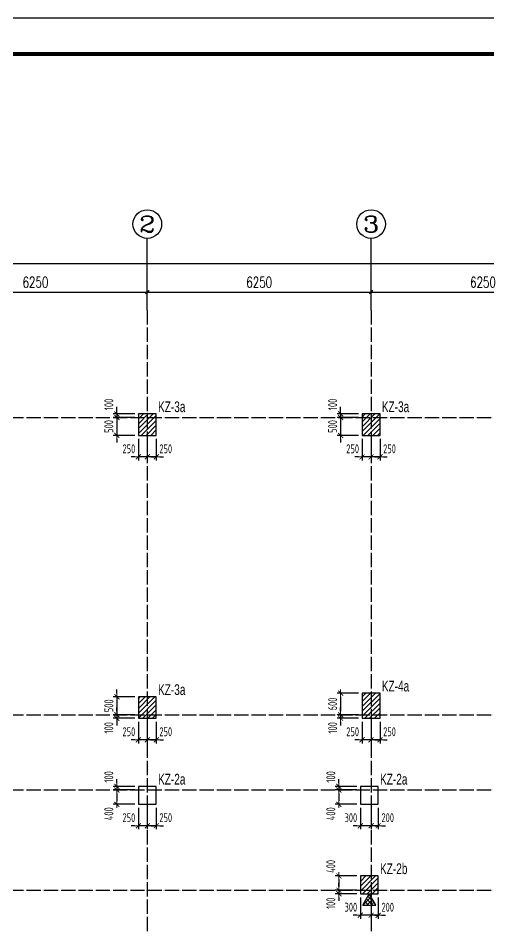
# Model space of a CAD drawing. Extents: x -441005 to 725361, y -182459 to 319313.
# Drawn here: x -27156 to -14012, y -117350 to -91950 of the extents above; entities that cross this region are included whole.
import ezdxf
from ezdxf.enums import TextEntityAlignment as Align

# ---------------------------------------------------------------- set-up
doc = ezdxf.new("R2010")
doc.units = 0
doc.header["$LTSCALE"] = 100
doc.linetypes.add('DOTE', pattern=[2.42, 2, -0.2, 0.02, -0.2])
doc.layers.get('0').update_dxf_attribs({"linetype": 'CONTINUOUS'})
doc.layers.get('Defpoints').update_dxf_attribs({"linetype": 'CONTINUOUS'})
for name, color, linetype in [('AXIS', 3, 'CONTINUOUS'), ('AXIS_TEXT', 7, 'CONTINUOUS'), ('COLU', 7, 'CONTINUOUS'), ('DOTE', 8, 'DOTE'), ('S审图修改', 2, 'CONTINUOUS'), ('S说明&图名', 4, 'CONTINUOUS'), ('TT_KZ', 6, 'CONTINUOUS'), ('图框', 7, 'CONTINUOUS')]:
    doc.layers.add(name, color=color, linetype=linetype)
doc.layers.add('COLU-平法定位', color=3, linetype='ByLayer', lineweight=18)
doc.layers.add('T填充图层(非模板)', color=251, linetype='CONTINUOUS', lineweight=0)
doc.styles.add('_TCH_AXIS', font='COMPLEX', dxfattribs={"bigfont": 'GBCBIG'})
doc.styles.add('_TCH_DIM_T3', font='simplex_.ttf', dxfattribs={"width": 0.705882, "bigfont": 'GBCBIG'})
doc.styles.add('BW_Dim', font='Bweng.shx', dxfattribs={"width": 0.7, "bigfont": 'hztxt.shx'})
doc.styles.add('COMPLEX', font='COMPLEX')
doc.styles.add('TCCAD_Dimension', font='Tssdeng.shx', dxfattribs={"width": 0.7, "bigfont": 'hztxt.shx'})
doc.dimstyles.new('_TCH_ARCH&&100', dxfattribs={"dimtxt": 297.5, "dimasz": 100, "dimexe": 250, "dimexo": 300, "dimgap": 126.25, "dimtad": 1, "dimdec": 0, "dimzin": 0, "dimdsep": 46, "dimtxsty": '_TCH_DIM_T3', "dimblk": 'ARCHTICK', "dimcen": 0.09, "dimclrt": 7, "dimazin": 2, "dimtfac": 1, "dimtdec": 0, "dimtix": 1, "dimtmove": 2, "dimatfit": 3, "dimfxl": 0, "dimtolj": 1, "dimtzin": 0, "dimarcsym": 0})
doc.dimstyles.new('TCCAD_100_100', dxfattribs={"dimtxt": 250, "dimasz": 100, "dimexe": 100, "dimexo": 100, "dimgap": 100, "dimtad": 1, "dimdec": 0, "dimzin": 0, "dimdsep": 46, "dimtxsty": 'TCCAD_Dimension', "dimblk": '_TCDBK100_100', "dimcen": 0, "dimclrt": 7, "dimadec": 0, "dimazin": 0, "dimtfac": 1, "dimtdec": 0, "dimtix": 1, "dimtmove": 2, "dimatfit": 3, "dimfxl": 0, "dimtolj": 1, "dimtzin": 0, "dimarcsym": 0})

# ---------------------------------------------------------------- blocks, each defined once
blk = doc.blocks.new('_TCDBK100_100')
blk.add_line((-1, 0), (1, 0))
at = {"const_width": 0.25}
blk.add_lwpolyline([(-0.7, -0.7), (0.7, 0.7)], dxfattribs=at)
blk = doc.blocks.new('*D580')
at = {"layer": 'COLU-平法定位', "color": 0, "linetype": 'Continuous', "lineweight": -2}
for p, q in [((-18150, -102900), (-18150, -102800)), ((-17650, -103000), (-18250, -103000)), ((-17650, -103100), (-18250, -103100)), ((-18150, -103000), (-18150, -103100)), ((-18150, -103200), (-18150, -103300))]:
    blk.add_line(p, q, dxfattribs=at)
at = {"layer": 'Defpoints', "color": 0, "linetype": 'Continuous'}
for p in [(-18150, -103100), (-17550, -103000), (-17550, -103100)]:
    blk.add_point(p, dxfattribs=at)
at = {"layer": 'COLU-平法定位', "color": 0, "linetype": 'Continuous', "lineweight": -2, "xscale": 100, "yscale": 100, "zscale": 100}
for p, rotation in [((-18150, -103000), 270), ((-18150, -103100), 90)]:
    blk.add_blockref('_TCDBK100_100', p, dxfattribs=dict(at, rotation=rotation))
at = {"layer": 'COLU-平法定位', "color": 7, "linetype": 'Continuous', "insert": (-18375, -102735), "char_height": 250, "attachment_point": 5, "rotation": 90, "style": 'TCCAD_Dimension'}
blk.add_mtext('\\A1;100', dxfattribs=at)
blk = doc.blocks.new('*D581')
at = {"layer": 'COLU-平法定位', "color": 0, "linetype": 'Continuous', "lineweight": -2}
for p, q in [((-17650, -103100), (-18250, -103100)), ((-18150, -103000), (-18150, -102900)), ((-18150, -103100), (-18150, -103600)), ((-17650, -103600), (-18250, -103600)), ((-18150, -103700), (-18150, -103800))]:
    blk.add_line(p, q, dxfattribs=at)
at = {"layer": 'Defpoints', "color": 0, "linetype": 'Continuous'}
for p in [(-17550, -103100), (-18150, -103600), (-17550, -103600)]:
    blk.add_point(p, dxfattribs=at)
at = {"layer": 'COLU-平法定位', "color": 0, "linetype": 'Continuous', "lineweight": -2, "xscale": 100, "yscale": 100, "zscale": 100}
for p, rotation in [((-18150, -103100), 270), ((-18150, -103600), 90)]:
    blk.add_blockref('_TCDBK100_100', p, dxfattribs=dict(at, rotation=rotation))
at = {"layer": 'COLU-平法定位', "color": 7, "linetype": 'Continuous', "insert": (-18375, -103350), "char_height": 250, "attachment_point": 5, "rotation": 90, "style": 'TCCAD_Dimension'}
blk.add_mtext('\\A1;500', dxfattribs=at)
blk = doc.blocks.new('*D582')
at = {"layer": 'COLU-平法定位', "color": 0, "linetype": 'Continuous', "lineweight": -2}
for p, q in [((-17300, -103700), (-17300, -104300)), ((-17050, -103700), (-17050, -104300)), ((-17400, -104200), (-17500, -104200)), ((-17050, -104200), (-17300, -104200)), ((-16950, -104200), (-16850, -104200))]:
    blk.add_line(p, q, dxfattribs=at)
at = {"layer": 'Defpoints', "color": 0, "linetype": 'Continuous'}
for p in [(-17300, -103600), (-17050, -103600), (-17300, -104200)]:
    blk.add_point(p, dxfattribs=at)
at = {"layer": 'COLU-平法定位', "color": 0, "linetype": 'Continuous', "lineweight": -2, "xscale": 100, "yscale": 100, "zscale": 100}
for p, rotation in [((-17300, -104200), 2.350211087439454e-08), ((-17050, -104200), 180.0000000235021)]:
    blk.add_blockref('_TCDBK100_100', p, dxfattribs=dict(at, rotation=rotation))
at = {"layer": 'COLU-平法定位', "color": 7, "linetype": 'Continuous', "insert": (-16785, -103975), "char_height": 250, "attachment_point": 5, "rotation": 0, "style": 'TCCAD_Dimension'}
blk.add_mtext('\\A1;250', dxfattribs=at)
blk = doc.blocks.new('*D583')
at = {"layer": 'COLU-平法定位', "color": 0, "linetype": 'Continuous', "lineweight": -2}
for p, q in [((-17550, -103700), (-17550, -104300)), ((-17300, -103700), (-17300, -104300)), ((-17650, -104200), (-17750, -104200)), ((-17300, -104200), (-17550, -104200)), ((-17200, -104200), (-17100, -104200))]:
    blk.add_line(p, q, dxfattribs=at)
at = {"layer": 'Defpoints', "color": 0, "linetype": 'Continuous'}
for p in [(-17550, -103600), (-17300, -103600), (-17550, -104200)]:
    blk.add_point(p, dxfattribs=at)
at = {"layer": 'COLU-平法定位', "color": 0, "linetype": 'Continuous', "lineweight": -2, "xscale": 100, "yscale": 100, "zscale": 100}
for p, rotation in [((-17550, -104200), 2.350211087439454e-08), ((-17300, -104200), 180.0000000235021)]:
    blk.add_blockref('_TCDBK100_100', p, dxfattribs=dict(at, rotation=rotation))
at = {"layer": 'COLU-平法定位', "color": 7, "linetype": 'Continuous', "insert": (-17815, -103975), "char_height": 250, "attachment_point": 5, "rotation": 0, "style": 'TCCAD_Dimension'}
blk.add_mtext('\\A1;250', dxfattribs=at)
blk = doc.blocks.new('*D584')
at = {"layer": 'COLU-平法定位', "color": 0, "linetype": 'Continuous', "lineweight": -2}
for p, q in [((-17650, -110800), (-18250, -110800)), ((-18150, -110900), (-18150, -111300)), ((-17650, -111400), (-18250, -111400))]:
    blk.add_line(p, q, dxfattribs=at)
at = {"layer": 'Defpoints', "color": 0, "linetype": 'Continuous'}
for p in [(-17550, -110800), (-18150, -111400), (-17550, -111400)]:
    blk.add_point(p, dxfattribs=at)
at = {"layer": 'COLU-平法定位', "color": 0, "linetype": 'Continuous', "lineweight": -2, "xscale": 100, "yscale": 100, "zscale": 100}
for p, rotation in [((-18150, -110800), 90), ((-18150, -111400), 270)]:
    blk.add_blockref('_TCDBK100_100', p, dxfattribs=dict(at, rotation=rotation))
at = {"layer": 'COLU-平法定位', "color": 7, "linetype": 'Continuous', "insert": (-18375, -111100), "char_height": 250, "attachment_point": 5, "rotation": 90, "style": 'TCCAD_Dimension'}
blk.add_mtext('\\A1;600', dxfattribs=at)
blk = doc.blocks.new('*D585')
at = {"layer": 'COLU-平法定位', "color": 0, "linetype": 'Continuous', "lineweight": -2}
for p, q in [((-18150, -111300), (-18150, -111200)), ((-17650, -111400), (-18250, -111400)), ((-17650, -111500), (-18250, -111500)), ((-18150, -111400), (-18150, -111500)), ((-18150, -111600), (-18150, -111700))]:
    blk.add_line(p, q, dxfattribs=at)
at = {"layer": 'Defpoints', "color": 0, "linetype": 'Continuous'}
for p in [(-18150, -111500), (-17550, -111400), (-17550, -111500)]:
    blk.add_point(p, dxfattribs=at)
at = {"layer": 'COLU-平法定位', "color": 0, "linetype": 'Continuous', "lineweight": -2, "xscale": 100, "yscale": 100, "zscale": 100}
for p, rotation in [((-18150, -111400), 270), ((-18150, -111500), 90)]:
    blk.add_blockref('_TCDBK100_100', p, dxfattribs=dict(at, rotation=rotation))
at = {"layer": 'COLU-平法定位', "color": 7, "linetype": 'Continuous', "insert": (-18375, -111765), "char_height": 250, "attachment_point": 5, "rotation": 90, "style": 'TCCAD_Dimension'}
blk.add_mtext('\\A1;100', dxfattribs=at)
blk = doc.blocks.new('*D586')
at = {"layer": 'COLU-平法定位', "color": 0, "linetype": 'Continuous', "lineweight": -2}
for p, q in [((-17300, -111600), (-17300, -112200)), ((-17050, -111600), (-17050, -112200)), ((-17400, -112100), (-17500, -112100)), ((-17050, -112100), (-17300, -112100)), ((-16950, -112100), (-16850, -112100))]:
    blk.add_line(p, q, dxfattribs=at)
at = {"layer": 'Defpoints', "color": 0, "linetype": 'Continuous'}
for p in [(-17300, -111500), (-17050, -111500), (-17300, -112100)]:
    blk.add_point(p, dxfattribs=at)
at = {"layer": 'COLU-平法定位', "color": 0, "linetype": 'Continuous', "lineweight": -2, "xscale": 100, "yscale": 100, "zscale": 100}
for p, rotation in [((-17300, -112100), 2.350211087439454e-08), ((-17050, -112100), 180.0000000235021)]:
    blk.add_blockref('_TCDBK100_100', p, dxfattribs=dict(at, rotation=rotation))
at = {"layer": 'COLU-平法定位', "color": 7, "linetype": 'Continuous', "insert": (-16785, -111875), "char_height": 250, "attachment_point": 5, "rotation": 0, "style": 'TCCAD_Dimension'}
blk.add_mtext('\\A1;250', dxfattribs=at)
blk = doc.blocks.new('*D587')
at = {"layer": 'COLU-平法定位', "color": 0, "linetype": 'Continuous', "lineweight": -2}
for p, q in [((-17550, -111600), (-17550, -112200)), ((-17300, -111600), (-17300, -112200)), ((-17650, -112100), (-17750, -112100)), ((-17300, -112100), (-17550, -112100)), ((-17200, -112100), (-17100, -112100))]:
    blk.add_line(p, q, dxfattribs=at)
at = {"layer": 'Defpoints', "color": 0, "linetype": 'Continuous'}
for p in [(-17550, -111500), (-17300, -111500), (-17550, -112100)]:
    blk.add_point(p, dxfattribs=at)
at = {"layer": 'COLU-平法定位', "color": 0, "linetype": 'Continuous', "lineweight": -2, "xscale": 100, "yscale": 100, "zscale": 100}
for p, rotation in [((-17550, -112100), 2.350211087439454e-08), ((-17300, -112100), 180.0000000235021)]:
    blk.add_blockref('_TCDBK100_100', p, dxfattribs=dict(at, rotation=rotation))
at = {"layer": 'COLU-平法定位', "color": 7, "linetype": 'Continuous', "insert": (-17815, -111875), "char_height": 250, "attachment_point": 5, "rotation": 0, "style": 'TCCAD_Dimension'}
blk.add_mtext('\\A1;250', dxfattribs=at)
blk = doc.blocks.new('*D588')
at = {"layer": 'COLU-平法定位', "color": 0, "linetype": 'Continuous', "lineweight": -2}
for p, q in [((-18200, -113300), (-18200, -113200)), ((-17700, -113400), (-18300, -113400)), ((-17700, -113500), (-18300, -113500)), ((-18200, -113400), (-18200, -113500)), ((-18200, -113600), (-18200, -113700))]:
    blk.add_line(p, q, dxfattribs=at)
at = {"layer": 'Defpoints', "color": 0, "linetype": 'Continuous'}
for p in [(-18200, -113500), (-17600, -113400), (-17600, -113500)]:
    blk.add_point(p, dxfattribs=at)
at = {"layer": 'COLU-平法定位', "color": 0, "linetype": 'Continuous', "lineweight": -2, "xscale": 100, "yscale": 100, "zscale": 100}
for p, rotation in [((-18200, -113400), 270), ((-18200, -113500), 90)]:
    blk.add_blockref('_TCDBK100_100', p, dxfattribs=dict(at, rotation=rotation))
at = {"layer": 'COLU-平法定位', "color": 7, "linetype": 'Continuous', "insert": (-18425, -113135), "char_height": 250, "attachment_point": 5, "rotation": 90, "style": 'TCCAD_Dimension'}
blk.add_mtext('\\A1;100', dxfattribs=at)
blk = doc.blocks.new('*D589')
at = {"layer": 'COLU-平法定位', "color": 0, "linetype": 'Continuous', "lineweight": -2}
for p, q in [((-17700, -113500), (-18300, -113500)), ((-18200, -113600), (-18200, -113800)), ((-17700, -113900), (-18300, -113900))]:
    blk.add_line(p, q, dxfattribs=at)
at = {"layer": 'Defpoints', "color": 0, "linetype": 'Continuous'}
for p in [(-17600, -113500), (-18200, -113900), (-17600, -113900)]:
    blk.add_point(p, dxfattribs=at)
at = {"layer": 'COLU-平法定位', "color": 0, "linetype": 'Continuous', "lineweight": -2, "xscale": 100, "yscale": 100, "zscale": 100}
for p, rotation in [((-18200, -113500), 90), ((-18200, -113900), 270)]:
    blk.add_blockref('_TCDBK100_100', p, dxfattribs=dict(at, rotation=rotation))
at = {"layer": 'COLU-平法定位', "color": 7, "linetype": 'Continuous', "insert": (-18425, -114165), "char_height": 250, "attachment_point": 5, "rotation": 90, "style": 'TCCAD_Dimension'}
blk.add_mtext('\\A1;400', dxfattribs=at)
blk = doc.blocks.new('*D590')
at = {"layer": 'COLU-平法定位', "color": 0, "linetype": 'Continuous', "lineweight": -2}
for p, q in [((-17300, -114000), (-17300, -114600)), ((-17100, -114000), (-17100, -114600)), ((-17400, -114500), (-17500, -114500)), ((-17100, -114500), (-17300, -114500)), ((-17000, -114500), (-16900, -114500))]:
    blk.add_line(p, q, dxfattribs=at)
at = {"layer": 'Defpoints', "color": 0, "linetype": 'Continuous'}
for p in [(-17300, -113900), (-17100, -113900), (-17300, -114500)]:
    blk.add_point(p, dxfattribs=at)
at = {"layer": 'COLU-平法定位', "color": 0, "linetype": 'Continuous', "lineweight": -2, "xscale": 100, "yscale": 100, "zscale": 100}
for p, rotation in [((-17300, -114500), 2.350414642939068e-08), ((-17100, -114500), 180.0000000235041)]:
    blk.add_blockref('_TCDBK100_100', p, dxfattribs=dict(at, rotation=rotation))
at = {"layer": 'COLU-平法定位', "color": 7, "linetype": 'Continuous', "insert": (-16835, -114275), "char_height": 250, "attachment_point": 5, "rotation": 0, "style": 'TCCAD_Dimension'}
blk.add_mtext('\\A1;200', dxfattribs=at)
blk = doc.blocks.new('*D591')
at = {"layer": 'COLU-平法定位', "color": 0, "linetype": 'Continuous', "lineweight": -2}
for p, q in [((-17600, -114000), (-17600, -114600)), ((-17300, -114000), (-17300, -114600)), ((-17700, -114500), (-17800, -114500)), ((-17300, -114500), (-17600, -114500)), ((-17200, -114500), (-17100, -114500))]:
    blk.add_line(p, q, dxfattribs=at)
at = {"layer": 'Defpoints', "color": 0, "linetype": 'Continuous'}
for p in [(-17600, -113900), (-17300, -113900), (-17600, -114500)]:
    blk.add_point(p, dxfattribs=at)
at = {"layer": 'COLU-平法定位', "color": 0, "linetype": 'Continuous', "lineweight": -2, "xscale": 100, "yscale": 100, "zscale": 100}
for p, rotation in [((-17600, -114500), 2.350414642939068e-08), ((-17300, -114500), 180.0000000235041)]:
    blk.add_blockref('_TCDBK100_100', p, dxfattribs=dict(at, rotation=rotation))
at = {"layer": 'COLU-平法定位', "color": 7, "linetype": 'Continuous', "insert": (-17865, -114275), "char_height": 250, "attachment_point": 5, "rotation": 0, "style": 'TCCAD_Dimension'}
blk.add_mtext('\\A1;300', dxfattribs=at)
blk = doc.blocks.new('*D592')
at = {"layer": 'COLU-平法定位', "color": 0, "linetype": 'Continuous', "lineweight": -2}
for p, q in [((-17700, -115900), (-18300, -115900)), ((-18200, -116000), (-18200, -116200)), ((-17700, -116300), (-18300, -116300))]:
    blk.add_line(p, q, dxfattribs=at)
at = {"layer": 'Defpoints', "color": 0, "linetype": 'Continuous'}
for p in [(-17600, -115900), (-18200, -116300), (-17600, -116300)]:
    blk.add_point(p, dxfattribs=at)
at = {"layer": 'COLU-平法定位', "color": 0, "linetype": 'Continuous', "lineweight": -2, "xscale": 100, "yscale": 100, "zscale": 100}
for p, rotation in [((-18200, -115900), 90), ((-18200, -116300), 270)]:
    blk.add_blockref('_TCDBK100_100', p, dxfattribs=dict(at, rotation=rotation))
at = {"layer": 'COLU-平法定位', "color": 7, "linetype": 'Continuous', "insert": (-18425, -115635), "char_height": 250, "attachment_point": 5, "rotation": 90, "style": 'TCCAD_Dimension'}
blk.add_mtext('\\A1;400', dxfattribs=at)
blk = doc.blocks.new('*D593')
at = {"layer": 'COLU-平法定位', "color": 0, "linetype": 'Continuous', "lineweight": -2}
for p, q in [((-17700, -116300), (-18300, -116300)), ((-18200, -116200), (-18200, -116100)), ((-18200, -116300), (-18200, -116400)), ((-17700, -116400), (-18300, -116400)), ((-18200, -116500), (-18200, -116600))]:
    blk.add_line(p, q, dxfattribs=at)
at = {"layer": 'Defpoints', "color": 0, "linetype": 'Continuous'}
for p in [(-17600, -116300), (-18200, -116400), (-17600, -116400)]:
    blk.add_point(p, dxfattribs=at)
at = {"layer": 'COLU-平法定位', "color": 0, "linetype": 'Continuous', "lineweight": -2, "xscale": 100, "yscale": 100, "zscale": 100}
for p, rotation in [((-18200, -116300), 270), ((-18200, -116400), 90)]:
    blk.add_blockref('_TCDBK100_100', p, dxfattribs=dict(at, rotation=rotation))
at = {"layer": 'COLU-平法定位', "color": 7, "linetype": 'Continuous', "insert": (-18425, -116665), "char_height": 250, "attachment_point": 5, "rotation": 90, "style": 'TCCAD_Dimension'}
blk.add_mtext('\\A1;100', dxfattribs=at)
blk = doc.blocks.new('*D594')
at = {"layer": 'COLU-平法定位', "color": 0, "linetype": 'Continuous', "lineweight": -2}
for p, q in [((-17300, -116500), (-17300, -117100)), ((-17100, -116500), (-17100, -117100)), ((-17400, -117000), (-17500, -117000)), ((-17100, -117000), (-17300, -117000)), ((-17000, -117000), (-16900, -117000))]:
    blk.add_line(p, q, dxfattribs=at)
at = {"layer": 'Defpoints', "color": 0, "linetype": 'Continuous'}
for p in [(-17300, -116400), (-17100, -116400), (-17300, -117000)]:
    blk.add_point(p, dxfattribs=at)
at = {"layer": 'COLU-平法定位', "color": 0, "linetype": 'Continuous', "lineweight": -2, "xscale": 100, "yscale": 100, "zscale": 100}
for p, rotation in [((-17300, -117000), 2.350414642939068e-08), ((-17100, -117000), 180.0000000235041)]:
    blk.add_blockref('_TCDBK100_100', p, dxfattribs=dict(at, rotation=rotation))
at = {"layer": 'COLU-平法定位', "color": 7, "linetype": 'Continuous', "insert": (-16835, -116775), "char_height": 250, "attachment_point": 5, "rotation": 0, "style": 'TCCAD_Dimension'}
blk.add_mtext('\\A1;200', dxfattribs=at)
blk = doc.blocks.new('*D595')
at = {"layer": 'COLU-平法定位', "color": 0, "linetype": 'Continuous', "lineweight": -2}
for p, q in [((-17600, -116500), (-17600, -117100)), ((-17300, -116500), (-17300, -117100)), ((-17700, -117000), (-17800, -117000)), ((-17300, -117000), (-17600, -117000)), ((-17200, -117000), (-17100, -117000))]:
    blk.add_line(p, q, dxfattribs=at)
at = {"layer": 'Defpoints', "color": 0, "linetype": 'Continuous'}
for p in [(-17600, -116400), (-17300, -116400), (-17600, -117000)]:
    blk.add_point(p, dxfattribs=at)
at = {"layer": 'COLU-平法定位', "color": 0, "linetype": 'Continuous', "lineweight": -2, "xscale": 100, "yscale": 100, "zscale": 100}
for p, rotation in [((-17600, -117000), 2.350414642939068e-08), ((-17300, -117000), 180.0000000235041)]:
    blk.add_blockref('_TCDBK100_100', p, dxfattribs=dict(at, rotation=rotation))
at = {"layer": 'COLU-平法定位', "color": 7, "linetype": 'Continuous', "insert": (-17865, -116775), "char_height": 250, "attachment_point": 5, "rotation": 0, "style": 'TCCAD_Dimension'}
blk.add_mtext('\\A1;300', dxfattribs=at)
blk = doc.blocks.new('*D596')
at = {"layer": 'COLU-平法定位', "color": 0, "linetype": 'Continuous', "lineweight": -2}
for p, q in [((-24400, -102900), (-24400, -102800)), ((-23900, -103000), (-24500, -103000)), ((-23900, -103100), (-24500, -103100)), ((-24400, -103000), (-24400, -103100)), ((-24400, -103200), (-24400, -103300))]:
    blk.add_line(p, q, dxfattribs=at)
at = {"layer": 'Defpoints', "color": 0, "linetype": 'Continuous'}
for p in [(-24400, -103100), (-23800, -103000), (-23800, -103100)]:
    blk.add_point(p, dxfattribs=at)
at = {"layer": 'COLU-平法定位', "color": 0, "linetype": 'Continuous', "lineweight": -2, "xscale": 100, "yscale": 100, "zscale": 100}
for p, rotation in [((-24400, -103000), 270), ((-24400, -103100), 90)]:
    blk.add_blockref('_TCDBK100_100', p, dxfattribs=dict(at, rotation=rotation))
at = {"layer": 'COLU-平法定位', "color": 7, "linetype": 'Continuous', "insert": (-24625, -102735), "char_height": 250, "attachment_point": 5, "rotation": 90, "style": 'TCCAD_Dimension'}
blk.add_mtext('\\A1;100', dxfattribs=at)
blk = doc.blocks.new('*D597')
at = {"layer": 'COLU-平法定位', "color": 0, "linetype": 'Continuous', "lineweight": -2}
for p, q in [((-23900, -103100), (-24500, -103100)), ((-24400, -103000), (-24400, -102900)), ((-24400, -103100), (-24400, -103600)), ((-23900, -103600), (-24500, -103600)), ((-24400, -103700), (-24400, -103800))]:
    blk.add_line(p, q, dxfattribs=at)
at = {"layer": 'Defpoints', "color": 0, "linetype": 'Continuous'}
for p in [(-23800, -103100), (-24400, -103600), (-23800, -103600)]:
    blk.add_point(p, dxfattribs=at)
at = {"layer": 'COLU-平法定位', "color": 0, "linetype": 'Continuous', "lineweight": -2, "xscale": 100, "yscale": 100, "zscale": 100}
for p, rotation in [((-24400, -103100), 270), ((-24400, -103600), 90)]:
    blk.add_blockref('_TCDBK100_100', p, dxfattribs=dict(at, rotation=rotation))
at = {"layer": 'COLU-平法定位', "color": 7, "linetype": 'Continuous', "insert": (-24625, -103350), "char_height": 250, "attachment_point": 5, "rotation": 90, "style": 'TCCAD_Dimension'}
blk.add_mtext('\\A1;500', dxfattribs=at)
blk = doc.blocks.new('*D598')
at = {"layer": 'COLU-平法定位', "color": 0, "linetype": 'Continuous', "lineweight": -2}
for p, q in [((-23550, -103700), (-23550, -104300)), ((-23300, -103700), (-23300, -104300)), ((-23650, -104200), (-23750, -104200)), ((-23300, -104200), (-23550, -104200)), ((-23200, -104200), (-23100, -104200))]:
    blk.add_line(p, q, dxfattribs=at)
at = {"layer": 'Defpoints', "color": 0, "linetype": 'Continuous'}
for p in [(-23550, -103600), (-23300, -103600), (-23550, -104200)]:
    blk.add_point(p, dxfattribs=at)
at = {"layer": 'COLU-平法定位', "color": 0, "linetype": 'Continuous', "lineweight": -2, "xscale": 100, "yscale": 100, "zscale": 100}
for p, rotation in [((-23550, -104200), 2.350211087439454e-08), ((-23300, -104200), 180.0000000235021)]:
    blk.add_blockref('_TCDBK100_100', p, dxfattribs=dict(at, rotation=rotation))
at = {"layer": 'COLU-平法定位', "color": 7, "linetype": 'Continuous', "insert": (-23035, -103975), "char_height": 250, "attachment_point": 5, "rotation": 0, "style": 'TCCAD_Dimension'}
blk.add_mtext('\\A1;250', dxfattribs=at)
blk = doc.blocks.new('*D599')
at = {"layer": 'COLU-平法定位', "color": 0, "linetype": 'Continuous', "lineweight": -2}
for p, q in [((-23800, -103700), (-23800, -104300)), ((-23550, -103700), (-23550, -104300)), ((-23900, -104200), (-24000, -104200)), ((-23550, -104200), (-23800, -104200)), ((-23450, -104200), (-23350, -104200))]:
    blk.add_line(p, q, dxfattribs=at)
at = {"layer": 'Defpoints', "color": 0, "linetype": 'Continuous'}
for p in [(-23800, -103600), (-23550, -103600), (-23800, -104200)]:
    blk.add_point(p, dxfattribs=at)
at = {"layer": 'COLU-平法定位', "color": 0, "linetype": 'Continuous', "lineweight": -2, "xscale": 100, "yscale": 100, "zscale": 100}
for p, rotation in [((-23800, -104200), 2.350211087439454e-08), ((-23550, -104200), 180.0000000235021)]:
    blk.add_blockref('_TCDBK100_100', p, dxfattribs=dict(at, rotation=rotation))
at = {"layer": 'COLU-平法定位', "color": 7, "linetype": 'Continuous', "insert": (-24065, -103975), "char_height": 250, "attachment_point": 5, "rotation": 0, "style": 'TCCAD_Dimension'}
blk.add_mtext('\\A1;250', dxfattribs=at)
blk = doc.blocks.new('*D600')
at = {"layer": 'COLU-平法定位', "color": 0, "linetype": 'Continuous', "lineweight": -2}
for p, q in [((-24400, -110800), (-24400, -110700)), ((-23900, -110900), (-24500, -110900)), ((-24400, -110900), (-24400, -111400)), ((-23900, -111400), (-24500, -111400)), ((-24400, -111500), (-24400, -111600))]:
    blk.add_line(p, q, dxfattribs=at)
at = {"layer": 'Defpoints', "color": 0, "linetype": 'Continuous'}
for p in [(-23800, -110900), (-24400, -111400), (-23800, -111400)]:
    blk.add_point(p, dxfattribs=at)
at = {"layer": 'COLU-平法定位', "color": 0, "linetype": 'Continuous', "lineweight": -2, "xscale": 100, "yscale": 100, "zscale": 100}
for p, rotation in [((-24400, -110900), 270), ((-24400, -111400), 90)]:
    blk.add_blockref('_TCDBK100_100', p, dxfattribs=dict(at, rotation=rotation))
at = {"layer": 'COLU-平法定位', "color": 7, "linetype": 'Continuous', "insert": (-24625, -111150), "char_height": 250, "attachment_point": 5, "rotation": 90, "style": 'TCCAD_Dimension'}
blk.add_mtext('\\A1;500', dxfattribs=at)
blk = doc.blocks.new('*D601')
at = {"layer": 'COLU-平法定位', "color": 0, "linetype": 'Continuous', "lineweight": -2}
for p, q in [((-24400, -111300), (-24400, -111200)), ((-23900, -111400), (-24500, -111400)), ((-23900, -111500), (-24500, -111500)), ((-24400, -111400), (-24400, -111500)), ((-24400, -111600), (-24400, -111700))]:
    blk.add_line(p, q, dxfattribs=at)
at = {"layer": 'Defpoints', "color": 0, "linetype": 'Continuous'}
for p in [(-24400, -111500), (-23800, -111400), (-23800, -111500)]:
    blk.add_point(p, dxfattribs=at)
at = {"layer": 'COLU-平法定位', "color": 0, "linetype": 'Continuous', "lineweight": -2, "xscale": 100, "yscale": 100, "zscale": 100}
for p, rotation in [((-24400, -111400), 270), ((-24400, -111500), 90)]:
    blk.add_blockref('_TCDBK100_100', p, dxfattribs=dict(at, rotation=rotation))
at = {"layer": 'COLU-平法定位', "color": 7, "linetype": 'Continuous', "insert": (-24625, -111765), "char_height": 250, "attachment_point": 5, "rotation": 90, "style": 'TCCAD_Dimension'}
blk.add_mtext('\\A1;100', dxfattribs=at)
blk = doc.blocks.new('*D602')
at = {"layer": 'COLU-平法定位', "color": 0, "linetype": 'Continuous', "lineweight": -2}
for p, q in [((-23550, -111600), (-23550, -112200)), ((-23300, -111600), (-23300, -112200)), ((-23650, -112100), (-23750, -112100)), ((-23300, -112100), (-23550, -112100)), ((-23200, -112100), (-23100, -112100))]:
    blk.add_line(p, q, dxfattribs=at)
at = {"layer": 'Defpoints', "color": 0, "linetype": 'Continuous'}
for p in [(-23550, -111500), (-23300, -111500), (-23550, -112100)]:
    blk.add_point(p, dxfattribs=at)
at = {"layer": 'COLU-平法定位', "color": 0, "linetype": 'Continuous', "lineweight": -2, "xscale": 100, "yscale": 100, "zscale": 100}
for p, rotation in [((-23550, -112100), 2.350211087439454e-08), ((-23300, -112100), 180.0000000235021)]:
    blk.add_blockref('_TCDBK100_100', p, dxfattribs=dict(at, rotation=rotation))
at = {"layer": 'COLU-平法定位', "color": 7, "linetype": 'Continuous', "insert": (-23035, -111875), "char_height": 250, "attachment_point": 5, "rotation": 0, "style": 'TCCAD_Dimension'}
blk.add_mtext('\\A1;250', dxfattribs=at)
blk = doc.blocks.new('*D603')
at = {"layer": 'COLU-平法定位', "color": 0, "linetype": 'Continuous', "lineweight": -2}
for p, q in [((-23800, -111600), (-23800, -112200)), ((-23550, -111600), (-23550, -112200)), ((-23900, -112100), (-24000, -112100)), ((-23550, -112100), (-23800, -112100)), ((-23450, -112100), (-23350, -112100))]:
    blk.add_line(p, q, dxfattribs=at)
at = {"layer": 'Defpoints', "color": 0, "linetype": 'Continuous'}
for p in [(-23800, -111500), (-23550, -111500), (-23800, -112100)]:
    blk.add_point(p, dxfattribs=at)
at = {"layer": 'COLU-平法定位', "color": 0, "linetype": 'Continuous', "lineweight": -2, "xscale": 100, "yscale": 100, "zscale": 100}
for p, rotation in [((-23800, -112100), 2.350211087439454e-08), ((-23550, -112100), 180.0000000235021)]:
    blk.add_blockref('_TCDBK100_100', p, dxfattribs=dict(at, rotation=rotation))
at = {"layer": 'COLU-平法定位', "color": 7, "linetype": 'Continuous', "insert": (-24065, -111875), "char_height": 250, "attachment_point": 5, "rotation": 0, "style": 'TCCAD_Dimension'}
blk.add_mtext('\\A1;250', dxfattribs=at)
blk = doc.blocks.new('*D604')
at = {"layer": 'COLU-平法定位', "color": 0, "linetype": 'Continuous', "lineweight": -2}
for p, q in [((-24400, -113300), (-24400, -113200)), ((-23900, -113400), (-24500, -113400)), ((-23900, -113500), (-24500, -113500)), ((-24400, -113400), (-24400, -113500)), ((-24400, -113600), (-24400, -113700))]:
    blk.add_line(p, q, dxfattribs=at)
at = {"layer": 'Defpoints', "color": 0, "linetype": 'Continuous'}
for p in [(-24400, -113500), (-23800, -113400), (-23800, -113500)]:
    blk.add_point(p, dxfattribs=at)
at = {"layer": 'COLU-平法定位', "color": 0, "linetype": 'Continuous', "lineweight": -2, "xscale": 100, "yscale": 100, "zscale": 100}
for p, rotation in [((-24400, -113400), 270), ((-24400, -113500), 90)]:
    blk.add_blockref('_TCDBK100_100', p, dxfattribs=dict(at, rotation=rotation))
at = {"layer": 'COLU-平法定位', "color": 7, "linetype": 'Continuous', "insert": (-24625, -113135), "char_height": 250, "attachment_point": 5, "rotation": 90, "style": 'TCCAD_Dimension'}
blk.add_mtext('\\A1;100', dxfattribs=at)
blk = doc.blocks.new('*D605')
at = {"layer": 'COLU-平法定位', "color": 0, "linetype": 'Continuous', "lineweight": -2}
for p, q in [((-23900, -113500), (-24500, -113500)), ((-24400, -113600), (-24400, -113800)), ((-23900, -113900), (-24500, -113900))]:
    blk.add_line(p, q, dxfattribs=at)
at = {"layer": 'Defpoints', "color": 0, "linetype": 'Continuous'}
for p in [(-23800, -113500), (-24400, -113900), (-23800, -113900)]:
    blk.add_point(p, dxfattribs=at)
at = {"layer": 'COLU-平法定位', "color": 0, "linetype": 'Continuous', "lineweight": -2, "xscale": 100, "yscale": 100, "zscale": 100}
for p, rotation in [((-24400, -113500), 90), ((-24400, -113900), 270)]:
    blk.add_blockref('_TCDBK100_100', p, dxfattribs=dict(at, rotation=rotation))
at = {"layer": 'COLU-平法定位', "color": 7, "linetype": 'Continuous', "insert": (-24625, -114165), "char_height": 250, "attachment_point": 5, "rotation": 90, "style": 'TCCAD_Dimension'}
blk.add_mtext('\\A1;400', dxfattribs=at)
blk = doc.blocks.new('*D606')
at = {"layer": 'COLU-平法定位', "color": 0, "linetype": 'Continuous', "lineweight": -2}
for p, q in [((-23550, -114000), (-23550, -114600)), ((-23300, -114000), (-23300, -114600)), ((-23650, -114500), (-23750, -114500)), ((-23300, -114500), (-23550, -114500)), ((-23200, -114500), (-23100, -114500))]:
    blk.add_line(p, q, dxfattribs=at)
at = {"layer": 'Defpoints', "color": 0, "linetype": 'Continuous'}
for p in [(-23550, -113900), (-23300, -113900), (-23550, -114500)]:
    blk.add_point(p, dxfattribs=at)
at = {"layer": 'COLU-平法定位', "color": 0, "linetype": 'Continuous', "lineweight": -2, "xscale": 100, "yscale": 100, "zscale": 100}
for p, rotation in [((-23550, -114500), 2.350170376339531e-08), ((-23300, -114500), 180.0000000235017)]:
    blk.add_blockref('_TCDBK100_100', p, dxfattribs=dict(at, rotation=rotation))
at = {"layer": 'COLU-平法定位', "color": 7, "linetype": 'Continuous', "insert": (-23035, -114275), "char_height": 250, "attachment_point": 5, "rotation": 0, "style": 'TCCAD_Dimension'}
blk.add_mtext('\\A1;250', dxfattribs=at)
blk = doc.blocks.new('*D607')
at = {"layer": 'COLU-平法定位', "color": 0, "linetype": 'Continuous', "lineweight": -2}
for p, q in [((-23800, -114000), (-23800, -114600)), ((-23550, -114000), (-23550, -114600)), ((-23900, -114500), (-24000, -114500)), ((-23550, -114500), (-23800, -114500)), ((-23450, -114500), (-23350, -114500))]:
    blk.add_line(p, q, dxfattribs=at)
at = {"layer": 'Defpoints', "color": 0, "linetype": 'Continuous'}
for p in [(-23800, -113900), (-23550, -113900), (-23800, -114500)]:
    blk.add_point(p, dxfattribs=at)
at = {"layer": 'COLU-平法定位', "color": 0, "linetype": 'Continuous', "lineweight": -2, "xscale": 100, "yscale": 100, "zscale": 100}
for p, rotation in [((-23800, -114500), 2.350170376339531e-08), ((-23550, -114500), 180.0000000235017)]:
    blk.add_blockref('_TCDBK100_100', p, dxfattribs=dict(at, rotation=rotation))
at = {"layer": 'COLU-平法定位', "color": 7, "linetype": 'Continuous', "insert": (-24065, -114275), "char_height": 250, "attachment_point": 5, "rotation": 0, "style": 'TCCAD_Dimension'}
blk.add_mtext('\\A1;250', dxfattribs=at)
blk = doc.blocks.new('A$C1D0B091C')
at = {"layer": 'S说明&图名'}
h = blk.add_hatch(dxfattribs=at)
h.set_pattern_fill('ANSI37', color=2, scale=25, style=0)
h.set_pattern_definition([(45, (18976.5, 49442.676), (-56.1266, 56.1266), []), (135, (18976.5, 49442.676), (-56.1266, -56.1266), [])])
h.paths.add_polyline_path([(181, 313), (0, 0), (362, 0)])
at = {"layer": 'S说明&图名', "color": 2}
for p, q in [((0, 0), (181, 313)), ((362, 0), (181, 313)), ((0, 0), (362, 0))]:
    blk.add_line(p, q, dxfattribs=at)
blk = doc.blocks.new('_AXISO')
blk.add_circle((0, 0), 0.5)
at = {"layer": 'AXIS_TEXT', "style": 'COMPLEX', "width": 1.041667}
blk.add_attdef('A', text='', height=0.56, dxfattribs=at).set_placement((-0.25, -0.28), (0.25, -0.28), align=Align.FIT)
blk = doc.blocks.new('_ArchTick')
at = {"color": 0, "linetype": 'ByBlock', "const_width": 0.4}
blk.add_lwpolyline([(-0.5, -0.5), (0.5, 0.5)], dxfattribs=at)
blk = doc.blocks.new('*D856')
at = {"layer": 'AXIS', "color": 0, "lineweight": -2}
for p, q in [((-29800, -99800), (-29800, -99350)), ((-23550, -99800), (-23550, -99350)), ((-29800, -99600), (-23550, -99600))]:
    blk.add_line(p, q, dxfattribs=at)
at = {"layer": 'Defpoints', "color": 0}
for p in [(-23550, -99600), (-29800, -100100), (-23550, -100100)]:
    blk.add_point(p, dxfattribs=at)
at = {"layer": 'AXIS', "color": 0, "lineweight": -2, "xscale": 100, "yscale": 100, "zscale": 100, "rotation": 180}
blk.add_blockref('_ArchTick', (-29800, -99600), dxfattribs=at)
at = {"layer": 'AXIS', "color": 0, "lineweight": -2, "xscale": 100, "yscale": 100, "zscale": 100}
blk.add_blockref('_ArchTick', (-23550, -99600), dxfattribs=at)
at = {"layer": 'AXIS', "color": 7, "insert": (-26675, -99324), "char_height": 297.5, "attachment_point": 5, "style": '_TCH_DIM_T3'}
blk.add_mtext('\\A1;6250', dxfattribs=at)
blk = doc.blocks.new('*D857')
at = {"layer": 'AXIS', "color": 0, "lineweight": -2}
for p, q in [((-23550, -99800), (-23550, -99350)), ((-17300, -99800), (-17300, -99350)), ((-23550, -99600), (-17300, -99600))]:
    blk.add_line(p, q, dxfattribs=at)
at = {"layer": 'Defpoints', "color": 0}
for p in [(-17300, -99600), (-23550, -100100), (-17300, -100100)]:
    blk.add_point(p, dxfattribs=at)
at = {"layer": 'AXIS', "color": 0, "lineweight": -2, "xscale": 100, "yscale": 100, "zscale": 100, "rotation": 180}
blk.add_blockref('_ArchTick', (-23550, -99600), dxfattribs=at)
at = {"layer": 'AXIS', "color": 0, "lineweight": -2, "xscale": 100, "yscale": 100, "zscale": 100}
blk.add_blockref('_ArchTick', (-17300, -99600), dxfattribs=at)
at = {"layer": 'AXIS', "color": 7, "insert": (-20425, -99324), "char_height": 297.5, "attachment_point": 5, "style": '_TCH_DIM_T3'}
blk.add_mtext('\\A1;6250', dxfattribs=at)
blk = doc.blocks.new('*D858')
at = {"layer": 'AXIS', "color": 0, "lineweight": -2}
for p, q in [((-17300, -99800), (-17300, -99350)), ((-11050, -99800), (-11050, -99350)), ((-17300, -99600), (-11050, -99600))]:
    blk.add_line(p, q, dxfattribs=at)
at = {"layer": 'Defpoints', "color": 0}
for p in [(-11050, -99600), (-17300, -100100), (-11050, -100100)]:
    blk.add_point(p, dxfattribs=at)
at = {"layer": 'AXIS', "color": 0, "lineweight": -2, "xscale": 100, "yscale": 100, "zscale": 100, "rotation": 180}
blk.add_blockref('_ArchTick', (-17300, -99600), dxfattribs=at)
at = {"layer": 'AXIS', "color": 0, "lineweight": -2, "xscale": 100, "yscale": 100, "zscale": 100}
blk.add_blockref('_ArchTick', (-11050, -99600), dxfattribs=at)
at = {"layer": 'AXIS', "color": 7, "insert": (-14175, -99324), "char_height": 297.5, "attachment_point": 5, "style": '_TCH_DIM_T3'}
blk.add_mtext('\\A1;6250', dxfattribs=at)
blk = doc.blocks.new('*D870')
at = {"layer": 'AXIS', "color": 0, "lineweight": -2}
for p, q in [((-29800, -99800), (-29800, -98550)), ((24050, -99800), (24050, -98550)), ((-29800, -98800), (24050, -98800))]:
    blk.add_line(p, q, dxfattribs=at)
at = {"layer": 'Defpoints', "color": 0}
for p in [(24050, -98800), (-29800, -100100), (24050, -100100)]:
    blk.add_point(p, dxfattribs=at)
at = {"layer": 'AXIS', "color": 0, "lineweight": -2, "xscale": 100, "yscale": 100, "zscale": 100, "rotation": 180}
blk.add_blockref('_ArchTick', (-29800, -98800), dxfattribs=at)
at = {"layer": 'AXIS', "color": 0, "lineweight": -2, "xscale": 100, "yscale": 100, "zscale": 100}
blk.add_blockref('_ArchTick', (24050, -98800), dxfattribs=at)
at = {"layer": 'AXIS', "color": 7, "insert": (-2875, -98524), "char_height": 297.5, "attachment_point": 5, "style": '_TCH_DIM_T3'}
blk.add_mtext('\\A1;53850', dxfattribs=at)
blk = doc.blocks.new('A2+1_2')
at = {"layer": '图框'}
blk.add_lwpolyline([(0, 0), (89100, 0), (89100, 42000), (0, 42000)], close=True, dxfattribs=at)
at = {"layer": '图框', "const_width": 120}
blk.add_lwpolyline([(2500, 1000), (88100, 1000), (88100, 41000), (2500, 41000)], close=True, dxfattribs=at)

msp = doc.modelspace()

# ---------------------------------------------------------------- hatches: boundary and pattern name
at = {"layer": 'S审图修改'}
h = msp.add_hatch(dxfattribs=at)
h.set_pattern_fill('ANSI31', color=256, scale=30, style=0)
h.paths.add_polyline_path([(-23300, -103600), (-23300, -103000), (-23800, -103000), (-23800, -103600)])
h = msp.add_hatch(dxfattribs=at)
h.set_pattern_fill('ANSI31', color=256, scale=30, style=0)
h.paths.add_polyline_path([(-17050, -103600), (-17050, -103000), (-17550, -103000), (-17550, -103600)])
h = msp.add_hatch(dxfattribs=at)
h.set_pattern_fill('ANSI31', color=256, scale=30, style=0)
h.paths.add_polyline_path([(-23300, -111500), (-23300, -110900), (-23800, -110900), (-23800, -111500)])
h = msp.add_hatch(dxfattribs=at)
h.set_pattern_fill('ANSI31', color=256, scale=30, style=0)
h.paths.add_polyline_path([(-17050, -111500), (-17050, -110800), (-17550, -110800), (-17550, -111500)])
at = {"layer": 'T填充图层(非模板)'}
h = msp.add_hatch(dxfattribs=at)
h.set_pattern_fill('ANSI31', color=6, scale=30, style=0)
h.set_pattern_definition([(45, (43125, -100), (-67.35192, 67.35192), [])])
h.paths.add_polyline_path([(-17100, -116400), (-17100, -115900), (-17600, -115900), (-17600, -116400)])

# ---------------------------------------------------------------- linework, layer by layer
at = {"layer": 'AXIS'}
for p, q in [((-23550, -100100), (-23550, -98100)), ((-17300, -100100), (-17300, -98100))]:
    msp.add_line(p, q, dxfattribs=at)
at = {"layer": 'COLU'}
for points in [[(-23300, -103600), (-23300, -103000), (-23800, -103000), (-23800, -103600)], [(-17050, -103600), (-17050, -103000), (-17550, -103000), (-17550, -103600)], [(-23300, -111500), (-23300, -110900), (-23800, -110900), (-23800, -111500)], [(-17050, -111500), (-17050, -110800), (-17550, -110800), (-17550, -111500)], [(-23300, -113900), (-23300, -113400), (-23800, -113400), (-23800, -113900)], [(-17100, -113900), (-17100, -113400), (-17600, -113400), (-17600, -113900)], [(-17100, -116400), (-17100, -115900), (-17600, -115900), (-17600, -116400)]]:
    msp.add_lwpolyline(points, close=True, dxfattribs=at)
at = {"layer": 'DOTE', "ltscale": 2}
for p, q in [((-23550, -100100), (-23550, -117600)), ((-17300, -100100), (-17300, -117600)), ((-30800, -103100), (27400, -103100)), ((-30800, -111400), (27300, -111400)), ((-30800, -113500), (27400, -113500)), ((-30800, -116300), (27400, -116300))]:
    msp.add_line(p, q, dxfattribs=at)

# ---------------------------------------------------------------- block references
msp.add_blockref('A2+1_2', (-40300, -133950))
at = {"layer": 'AXIS'}
ref = msp.add_blockref('_AXISO', (-23550, -97700), dxfattribs=dict(at, xscale=800, yscale=800, zscale=800))
ref.add_attrib('A', '2', dxfattribs={"layer": 'AXIS_TEXT', "height": 452.5, "style": '_TCH_AXIS', "width": 1.5}).set_placement((-23776.3, -97926.3), (-23323.7, -97926.3), align=Align.FIT)
ref = msp.add_blockref('_AXISO', (-17300, -97700), dxfattribs=dict(at, xscale=800, yscale=800, zscale=800))
ref.add_attrib('A', '3', dxfattribs={"layer": 'AXIS_TEXT', "height": 452.5, "style": '_TCH_AXIS', "width": 1.5}).set_placement((-17526.3, -97926.3), (-17073.7, -97926.3), align=Align.FIT)
at = {"layer": 'S说明&图名'}
msp.add_blockref('A$C1D0B091C', (-17530.9, -116713.3), dxfattribs=at)

# ---------------------------------------------------------------- texts
at = {"layer": 'TT_KZ', "style": 'BW_Dim', "width": 0.7}
for s, p in [('KZ-3a', (-23250, -102950, 0)), ('KZ-3a', (-17000, -102950, 0)), ('KZ-4a', (-17000, -110750, 0)), ('KZ-3a', (-23250, -110850, 0)), ('KZ-2a', (-23250, -113350, 0)), ('KZ-2a', (-17050, -113350, 0)), ('KZ-2b', (-17050, -115850, 0))]:
    msp.add_text(s, height=300, dxfattribs=at).set_placement(p)

# ---------------------------------------------------------------- dimensions: what is measured, and where the dimension line sits
at = {"layer": 'AXIS'}
for p1, p2, distance, picture, middle in [((-29800, -100100), (24050, -100100), 1300, '*D870', (-2875, -98523.6)), ((-29800, -100100), (-23550, -100100), 500, '*D856', (-26675, -99323.6)), ((-23550, -100100), (-17300, -100100), 500, '*D857', (-20425, -99323.6)), ((-17300, -100100), (-11050, -100100), 500, '*D858', (-14175, -99323.6))]:
    dim = msp.add_aligned_dim(p1=p1, p2=p2, distance=distance, dimstyle='_TCH_ARCH&&100', dxfattribs=at)
    dim.commit()
    dim.dimension.update_dxf_attribs({"geometry": picture, "text_midpoint": middle})
at = {"layer": 'COLU-平法定位', "linetype": 'Continuous'}
for base, p1, p2, angle, picture, middle in [((-24400, -103100), (-23800, -103000), (-23800, -103100), 270, '*D596', (-24625, -102735)), ((-18150, -103100), (-17550, -103000), (-17550, -103100), 270, '*D580', (-18375, -102735)), ((-23800, -104200), (-23550, -103600), (-23800, -103600), 180, '*D599', (-24065, -103975)), ((-23550, -104200), (-23300, -103600), (-23550, -103600), 180, '*D598', (-23035, -103975)), ((-17550, -104200), (-17300, -103600), (-17550, -103600), 180, '*D583', (-17815, -103975)), ((-17300, -104200), (-17050, -103600), (-17300, -103600), 180, '*D582', (-16785, -103975)), ((-24400, -111500), (-23800, -111400), (-23800, -111500), 270, '*D601', (-24625, -111765)), ((-18150, -111500), (-17550, -111400), (-17550, -111500), 270, '*D585', (-18375, -111765)), ((-23800, -112100), (-23550, -111500), (-23800, -111500), 180, '*D603', (-24065, -111875)), ((-23550, -112100), (-23300, -111500), (-23550, -111500), 180, '*D602', (-23035, -111875)), ((-17550, -112100), (-17300, -111500), (-17550, -111500), 180, '*D587', (-17815, -111875)), ((-17300, -112100), (-17050, -111500), (-17300, -111500), 180, '*D586', (-16785, -111875)), ((-24400, -113500), (-23800, -113400), (-23800, -113500), 270, '*D604', (-24625, -113135)), ((-18200, -113500), (-17600, -113400), (-17600, -113500), 270, '*D588', (-18425, -113135)), ((-24400, -113900), (-23800, -113500), (-23800, -113900), 270, '*D605', (-24625, -114165)), ((-18200, -113900), (-17600, -113500), (-17600, -113900), 270, '*D589', (-18425, -114165)), ((-23800, -114500), (-23550, -113900), (-23800, -113900), 180, '*D607', (-24065, -114275)), ((-23550, -114500), (-23300, -113900), (-23550, -113900), 180, '*D606', (-23035, -114275)), ((-17600, -114500), (-17300, -113900), (-17600, -113900), 180, '*D591', (-17865, -114275)), ((-17300, -114500), (-17100, -113900), (-17300, -113900), 180, '*D590', (-16835, -114275)), ((-18200, -116300), (-17600, -115900), (-17600, -116300), 270, '*D592', (-18425, -115635)), ((-18200, -116400), (-17600, -116300), (-17600, -116400), 270, '*D593', (-18425, -116665)), ((-17600, -117000), (-17300, -116400), (-17600, -116400), 180, '*D595', (-17865, -116775)), ((-17300, -117000), (-17100, -116400), (-17300, -116400), 180, '*D594', (-16835, -116775))]:
    dim = msp.add_linear_dim(base=base, p1=p1, p2=p2, angle=angle, dimstyle='TCCAD_100_100', dxfattribs=at)
    dim.commit()
    dim.dimension.update_dxf_attribs({"geometry": picture, "text_midpoint": middle, "dimtype": 160})
for base, p1, p2, picture, middle in [((-24400, -103600), (-23800, -103100), (-23800, -103600), '*D597', (-24625, -103350)), ((-18150, -103600), (-17550, -103100), (-17550, -103600), '*D581', (-18375, -103350)), ((-24400, -111400), (-23800, -110900), (-23800, -111400), '*D600', (-24625, -111150)), ((-18150, -111400), (-17550, -110800), (-17550, -111400), '*D584', (-18375, -111100))]:
    dim = msp.add_linear_dim(base=base, p1=p1, p2=p2, angle=270, dimstyle='TCCAD_100_100', dxfattribs=at)
    dim.commit()
    dim.dimension.update_dxf_attribs({"geometry": picture, "text_midpoint": middle})

doc.saveas('drawing.dxf')
